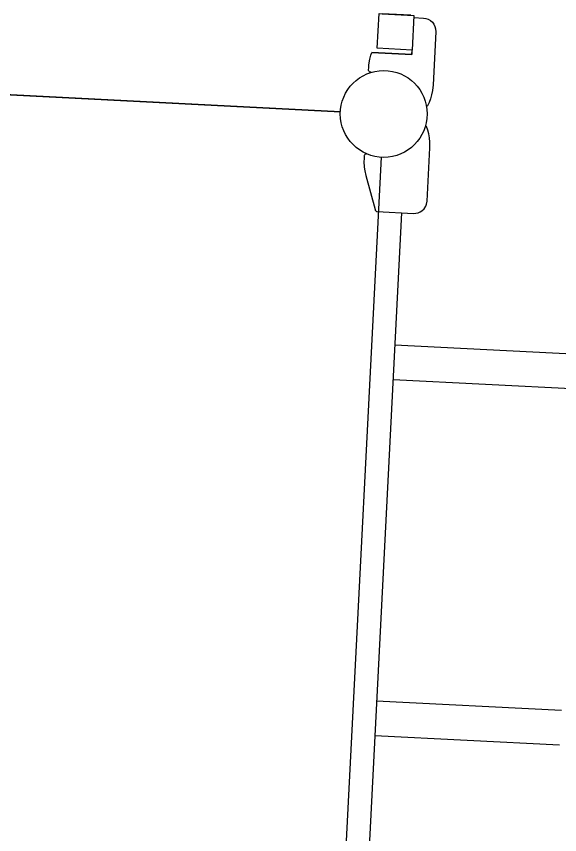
# Model space of a CAD drawing. Header units: feet. Extents: x 10084 to 13321, y 3329 to 8503.
# Drawn here: x 11192.136 to 11194.739, y 5233.885 to 5237.807 of the extents above; entities that cross this region are included whole.
import ezdxf

# ---------------------------------------------------------------- set-up
doc = ezdxf.new("R2010")
doc.units = ezdxf.units.FT
doc.header["$LTSCALE"] = 40
doc.header["$MEASUREMENT"] = 0
doc.layers.add('amenity center', color=31, linetype='Continuous')

msp = doc.modelspace()

# ---------------------------------------------------------------- linework, layer by layer
at = {"layer": 'amenity center', "color": 7, "ltscale": 100}
for p, q in [((11193.6884, 5237.3504), (11190.0265, 5237.5374)), ((11190.0265, 5237.5374), (11193.6884, 5237.3504)), ((11193.6987, 5233.4698), (11193.8858, 5237.1317)), ((11193.9819, 5236.866), (11193.8215, 5233.7243)), ((11194.835, 5236.1862), (11193.9495, 5236.2314)), ((11194.8265, 5236.0197), (11193.941, 5236.065)), ((11194.7478, 5234.4801), (11193.8624, 5234.5253)), ((11194.7393, 5234.3136), (11193.8539, 5234.3589))]:
    msp.add_line(p, q, dxfattribs=at)
at = {"layer": 'amenity center', "color": 7, "ltscale": 100, "flags": 128}
for points in [[(11194.0264, 5237.8129), (11193.8882, 5237.8199), (11194.0405, 5237.8122), (11194.032, 5237.6457), (11193.8656, 5237.6542), (11193.8741, 5237.8207), (11193.8882, 5237.8199)], [(11194.04, 5237.8018), (11194.0868, 5237.7994), (11194.0981, 5237.7978), (11194.1092, 5237.794), (11194.1198, 5237.7879), (11194.13, 5237.7788), (11194.1365, 5237.7702), (11194.142, 5237.7592), (11194.1451, 5237.748), (11194.146, 5237.7338), (11194.133, 5237.4792), (11194.1301, 5237.4516), (11194.1259, 5237.4314), (11194.1203, 5237.4123), (11194.1138, 5237.3951), (11194.1061, 5237.3784), (11194.1034, 5237.3765), (11194.1015, 5237.3776)], [(11193.8364, 5237.5393), (11193.8329, 5237.5391), (11193.8305, 5237.5397), (11193.828, 5237.541), (11193.8259, 5237.543), (11193.8245, 5237.5455), (11193.8238, 5237.5479), (11193.8237, 5237.55), (11193.8244, 5237.5628), (11193.8254, 5237.5756), (11193.8297, 5237.6026), (11193.8343, 5237.621), (11193.8388, 5237.634)], [(11194.0317, 5237.6406), (11194.0309, 5237.6242), (11193.8388, 5237.634), (11194.0309, 5237.6242), (11194.032, 5237.6457)], [(11193.8645, 5236.872), (11194.039, 5236.8631), (11194.0509, 5236.8636), (11194.061, 5236.8659), (11194.0702, 5236.8697), (11194.0787, 5236.8748), (11194.0897, 5236.8849), (11194.0978, 5236.8971), (11194.102, 5236.9074), (11194.1046, 5236.9223), (11194.1176, 5237.1769), (11194.1174, 5237.2046), (11194.1154, 5237.2252), (11194.1118, 5237.2447), (11194.107, 5237.2625), (11194.101, 5237.2799), (11194.0985, 5237.2821), (11194.0965, 5237.2811)], [(11193.8164, 5237.1474), (11193.8164, 5237.1474), (11193.813, 5237.1479), (11193.8105, 5237.1476), (11193.8078, 5237.1465), (11193.8056, 5237.1447), (11193.8039, 5237.1424), (11193.803, 5237.1401), (11193.8027, 5237.138), (11193.802, 5237.1252), (11193.8017, 5237.1124), (11193.8032, 5237.085), (11193.806, 5237.0662), (11193.8111, 5237.0443), (11193.8547, 5236.8809), (11193.8553, 5236.8788), (11193.8564, 5236.8766), (11193.858, 5236.8747), (11193.8602, 5236.8732), (11193.8622, 5236.8724), (11193.8645, 5236.872)]]:
    msp.add_lwpolyline(points, dxfattribs=at)
at = {"layer": 'amenity center', "color": 7, "ltscale": 100}
msp.add_circle((11193.8964, 5237.3397), 0.2083, dxfattribs=at)
msp.add_circle((11193.8964, 5237.3397), 0.2083, dxfattribs=at)

doc.saveas('drawing.dxf')
